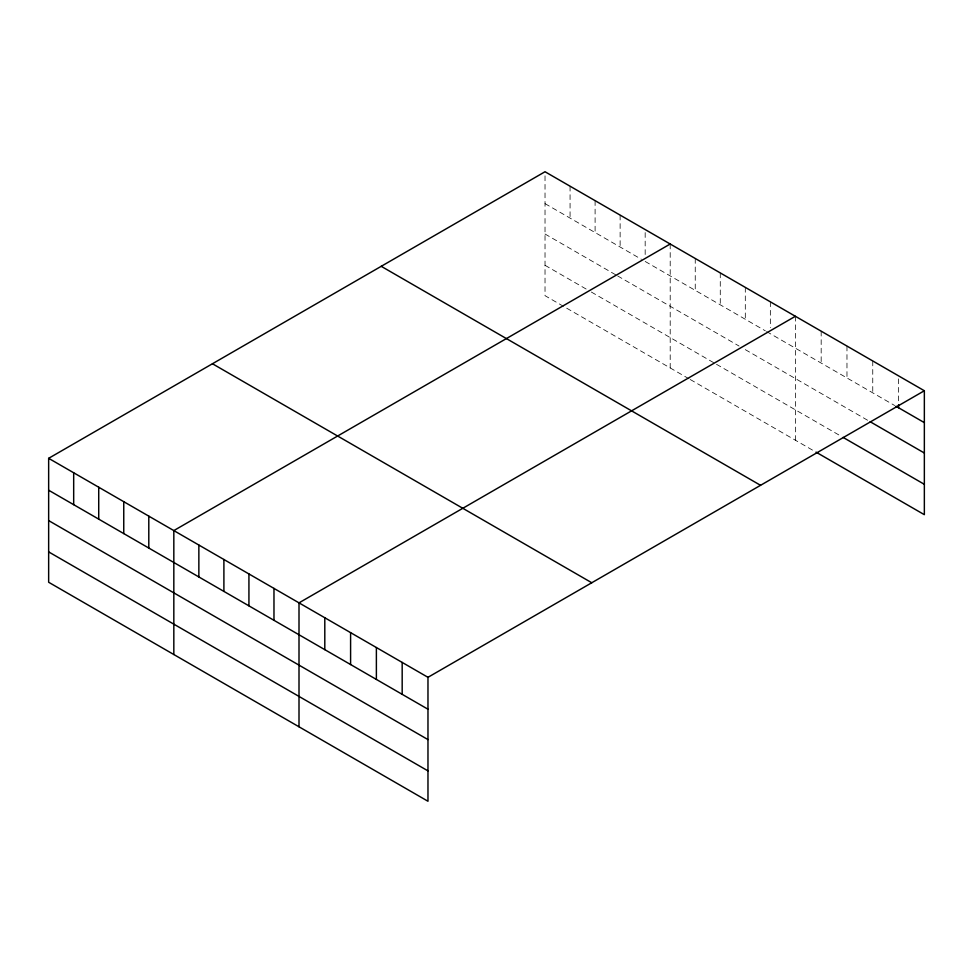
<?xml version="1.0" encoding="UTF-8"?>
<svg xmlns="http://www.w3.org/2000/svg" width="973" height="973" viewBox="0 0 973 973"><rect width="100%" height="100%" fill="white"/><g stroke="black" fill="none" stroke-linecap="round" stroke-linejoin="round"><path stroke-width="0.73" stroke-dasharray="4.87 3.65" d="M688.981 378.789L545.026 295.683L545.026 171.747M545.026 203.637L641.414 259.292M645.172 261.457L765.337 330.832M766.59 331.562L894.686 405.51M545.026 234.007L616.383 275.201M617.636 275.931L739.054 346.035M745.306 349.648L868.889 420.993M545.026 265.301L586.342 289.151M591.341 292.046L715.264 363.598M716.517 364.316L841.815 436.646M690.234 379.506L814.729 451.387M898.553 378.886L898.553 403.187M872.757 360.959L872.757 392.861M846.972 346.06L846.972 377.962M821.176 331.173L821.176 363.075M795.379 316.286L795.379 440.222M770.348 301.825L770.348 327.646M745.306 287.376L745.306 319.266M720.275 272.914L720.275 304.817M695.245 258.465L695.245 290.368M670.202 244.016L670.202 367.952M645.172 232.596L645.172 256.896M620.129 215.106L620.129 246.996M595.099 200.645L595.099 232.547M570.069 186.196L570.069 218.098"/><path stroke-width="1.46" d="M48.65 458.319L427.974 677.317L427.974 801.253L48.65 582.255L48.65 458.319L545.026 171.747L924.35 390.745L924.35 514.681L816.019 452.129M670.202 244.016L173.826 530.589L173.826 654.525M795.379 316.286L299.003 602.859L299.003 726.795M427.974 677.317L924.35 390.745M895.975 406.252L924.35 422.635M870.178 421.735L924.35 453.017M843.105 437.4L924.35 484.311M381.221 266.31L760.545 485.308M212.455 363.756L591.779 582.754M48.65 490.222L427.974 709.22M48.65 520.591L427.974 739.589M48.65 551.886L427.974 770.884M898.553 404.707L898.553 407.748M402.177 662.431L402.177 694.333M376.381 647.544L376.381 679.434M350.596 632.645L350.596 664.547M324.8 617.758L324.8 649.648M273.972 588.41L273.972 620.312M248.93 573.948L248.93 605.851M223.899 559.499L223.899 591.402M198.857 545.05L198.857 576.94M148.796 516.14L148.796 548.042M123.753 501.679L123.753 533.581M98.723 487.23L98.723 519.132M73.68 472.781L73.68 504.671"/></g></svg>
